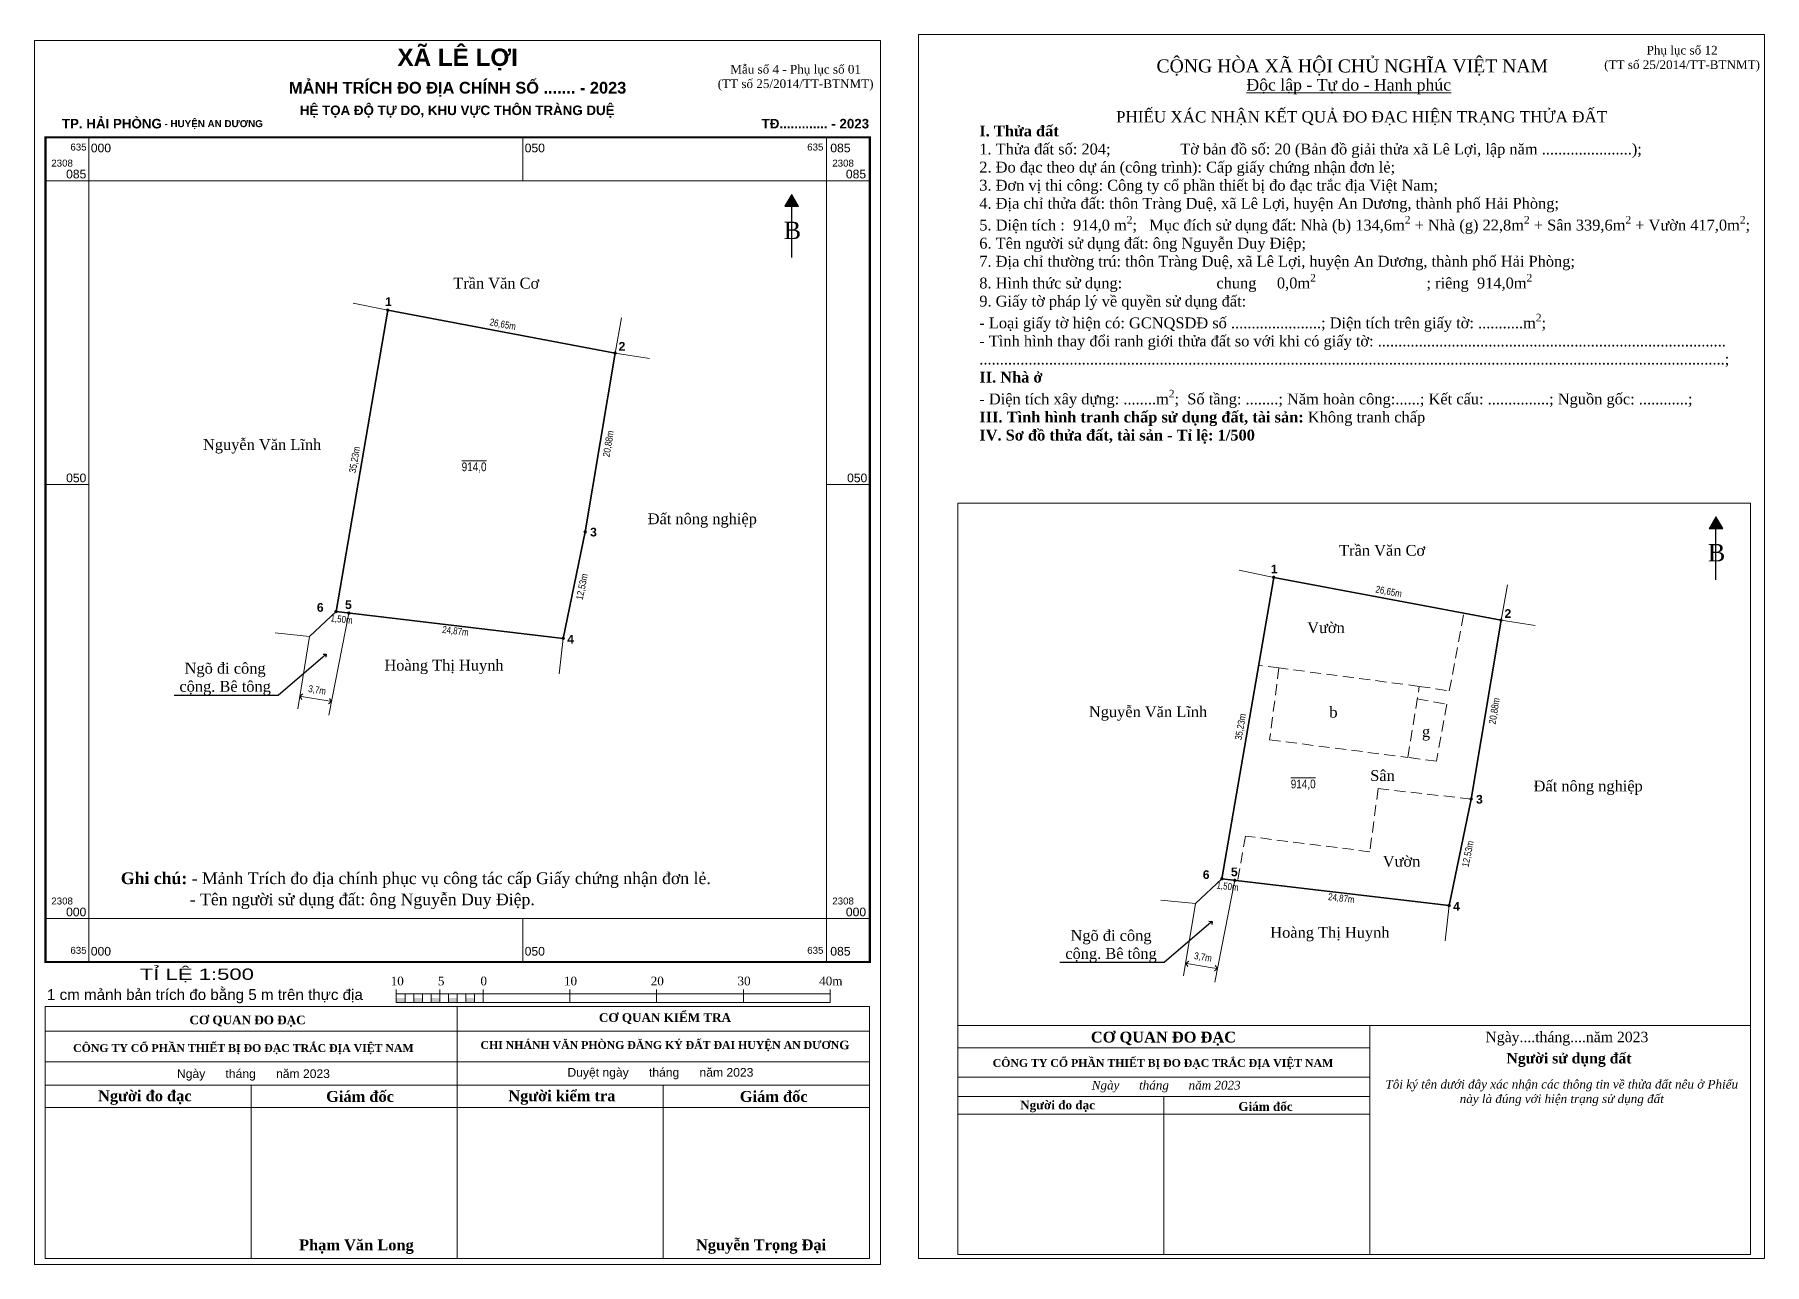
# Model space of a CAD drawing. Header units: metres. Extents: x -95 to 475, y 386 to 679.
# Drawn here: x 69.7 to 269.1, y 409 to 550.6 of the extents above; entities that cross this region are included whole.
import ezdxf
from ezdxf import colors
from ezdxf.entities.mleader import LeaderData, LeaderLine
from ezdxf.enums import TextEntityAlignment as Align
from ezdxf.math import Vec2, Vec3

# ---------------------------------------------------------------- set-up
doc = ezdxf.new("R2010")
doc.units = ezdxf.units.M
doc.header["$LTSCALE"] = 0.2
doc.header["$PDMODE"] = 3
doc.header["$PDSIZE"] = -3
doc.linetypes.add('HIDDEN', pattern=[9.525, 6.35, -3.175])
for name, color, linetype in [('0 @ 0.5', 7, 'Continuous'), ('Heaven2407', 2, 'Continuous'), ('KHUNG_TRÍCH ĐO', 7, 'Continuous')]:
    doc.layers.add(name, color=color, linetype=linetype)
for name, color, linetype, lineweight in [('NOI', 4, 'Continuous', 5), ('NOI @ 0.5', 4, 'Continuous', 5), ('Nét đứt', 6, 'HIDDEN', 13), ('Thanh', 8, 'Continuous', 9), ('Thêm và ngõ @ 0.5', 3, 'Continuous', 13), ('Đậm', 1, 'Continuous', 35), ('Đỏ', 1, 'HIDDEN', 13)]:
    doc.layers.add(name, color=color, linetype=linetype, lineweight=lineweight)
doc.styles.add('Annotative', font='times.ttf', dxfattribs={"height": 2.5})
doc.styles.add('ARIAL', font='arial.ttf')
doc.styles.add('ARIALB', font='arialbd.ttf')
doc.styles.add('DIM', font='ARIALN.TTF', dxfattribs={"height": 1.6})
doc.styles.add('Free', font='times.ttf')
doc.styles.add('Land House', font='ARIALN.TTF', dxfattribs={"height": 2})
doc.styles.add('Point', font='arialbd.ttf', dxfattribs={"height": 2.5})
doc.styles.add('style1', font='times.ttf', dxfattribs={"height": 0.8})
doc.styles.add('TNRM', font='times.ttf')
doc.styles.add('TNRMB', font='timesbd.ttf')
doc.styles.add('Vntimecc', font='times.ttf')
doc.dimstyles.new('Kích thước cạnh', dxfattribs={"dimtxt": 1.6, "dimasz": 2.5, "dimexe": 1.25, "dimexo": 0.625, "dimtad": 1, "dimzin": 4, "dimtxsty": 'DIM', "dimcen": 2.5, "dimse1": 1, "dimse2": 1, "dimsd1": 1, "dimsd2": 1, "dimadec": 0, "dimazin": 0, "dimtfac": 1, "dimtmove": 0, "dimatfit": 3, "dimfxl": 1, "dimarcsym": 0})
doc.dimstyles.new('Kích thước ngõ', dxfattribs={"dimtxt": 1.6, "dimasz": 1.25, "dimexe": 1.25, "dimexo": 1, "dimgap": 1, "dimtad": 1, "dimtoh": 1, "dimdec": 1, "dimzin": 4, "dimtxsty": 'DIM', "dimblk": 'OPEN90', "dimcen": 0, "dimse1": 1, "dimse2": 1, "dimclrd": 3, "dimclre": 3, "dimclrt": 2, "dimadec": 0, "dimazin": 0, "dimtfac": 1, "dimtdec": 1, "dimtmove": 2, "dimatfit": 3, "dimldrblk": 'OPEN90', "dimfxl": 1, "dimlwd": 13, "dimlwe": 13, "dimarcsym": 1})

# ---------------------------------------------------------------- blocks, each defined once
blk = doc.blocks.new('*D88')
at = {"layer": 'Defpoints', "color": 0, "transparency": 16777216}
for p in [(212.52, 488.11), (212.52, 488.11), (206.55, 453.39)]:
    blk.add_point(p, dxfattribs=at)
at = {"color": 0, "transparency": 16777216, "insert": (208.75, 470.89), "char_height": 0.8, "attachment_point": 5, "rotation": 80.2433, "style": 'DIM'}
blk.add_mtext('35,23m', dxfattribs=at)
blk = doc.blocks.new('*D92')
at = {"layer": 'Defpoints', "color": 0, "transparency": 16777216}
for p in [(238.71, 483.17), (235.27, 462.58), (237.06, 462.28)]:
    blk.add_point(p, dxfattribs=at)
at = {"color": 0, "transparency": 16777216, "insert": (238, 472.71), "char_height": 0.8, "attachment_point": 5, "rotation": 80.5106, "style": 'DIM'}
blk.add_mtext('20,88m', dxfattribs=at)
blk = doc.blocks.new('*D28')
at = {"layer": 'Defpoints', "color": 0, "transparency": 16777216}
for p in [(235.27, 462.58), (232.73, 450.31), (234.46, 449.95)]:
    blk.add_point(p, dxfattribs=at)
at = {"color": 0, "transparency": 16777216, "insert": (234.95, 456.25), "char_height": 0.8, "attachment_point": 5, "rotation": 78.3222, "style": 'DIM'}
blk.add_mtext('12,53m', dxfattribs=at)
blk = doc.blocks.new('_Open90')
at = {"color": 0, "linetype": 'ByBlock', "lineweight": -2}
for p, q in [((0, 0), (-1, 0)), ((-0.5, 0.5), (0, 0)), ((0, 0), (-0.5, -0.5))]:
    blk.add_line(p, q, dxfattribs=at)
blk = doc.blocks.new('*D82')
at = {"color": 3, "linetype": 'Continuous', "lineweight": 13, "transparency": 16777216}
blk.add_line((205.42, 443.14), (202.98, 443.54), dxfattribs=at)
at = {"layer": 'Defpoints', "color": 0, "transparency": 16777216}
for p in [(202.37, 443.64), (202.37, 443.64), (206.04, 443.04)]:
    blk.add_point(p, dxfattribs=at)
at = {"color": 3, "lineweight": 13, "transparency": 16777216, "xscale": 0.625, "yscale": 0.625, "zscale": 0.625}
for p, rotation in [((202.37, 443.64), 170.6546659734983), ((206.04, 443.04), 350.6546659734983)]:
    blk.add_blockref('_Open90', p, dxfattribs=dict(at, rotation=rotation))
at = {"color": 2, "transparency": 16777216, "insert": (204.36, 444.31), "char_height": 0.8, "attachment_point": 5, "rotation": 350.6547, "style": 'DIM'}
blk.add_mtext('3,7m', dxfattribs=at)
blk = doc.blocks.new('Moc')
at = {"layer": 'Đỏ', "lineweight": 13}
h = blk.add_hatch(color=6, dxfattribs=at)
edge = h.paths.add_edge_path()
edge.add_arc((0, 0), 0.25, 0, 360)
blk = doc.blocks.new('*D86')
at = {"layer": 'Defpoints', "color": 0, "transparency": 16777216}
for p in [(208.03, 453.22), (232.56, 448.85), (232.73, 450.31)]:
    blk.add_point(p, dxfattribs=at)
at = {"color": 0, "transparency": 16777216, "insert": (220.3, 451.09), "char_height": 0.8, "attachment_point": 5, "rotation": 353.2818, "style": 'DIM'}
blk.add_mtext('24,87m', dxfattribs=at)
blk = doc.blocks.new('*D87')
at = {"layer": 'Defpoints', "color": 0, "transparency": 16777216}
for p in [(206.55, 453.39), (208.03, 453.22), (207.84, 451.57)]:
    blk.add_point(p, dxfattribs=at)
at = {"color": 0, "transparency": 16777216, "insert": (207.19, 452.45), "char_height": 0.8, "attachment_point": 5, "rotation": 353.2818, "style": 'DIM'}
blk.add_mtext('1,50m', dxfattribs=at)
blk = doc.blocks.new('*D100')
at = {"layer": 'Defpoints', "color": 0, "transparency": 16777216}
for p in [(110.42, 518.89), (110.42, 518.89), (104.45, 484.17)]:
    blk.add_point(p, dxfattribs=at)
at = {"color": 0, "transparency": 16777216, "insert": (106.65, 501.66), "char_height": 0.8, "attachment_point": 5, "rotation": 80.2433, "style": 'DIM'}
blk.add_mtext('35,23m', dxfattribs=at)
blk = doc.blocks.new('*D101')
at = {"layer": 'Defpoints', "color": 0, "transparency": 16777216}
for p in [(136.61, 513.95), (133.17, 493.36), (134.96, 493.06)]:
    blk.add_point(p, dxfattribs=at)
at = {"color": 0, "transparency": 16777216, "insert": (135.9, 503.49), "char_height": 0.8, "attachment_point": 5, "rotation": 80.5106, "style": 'DIM'}
blk.add_mtext('20,88m', dxfattribs=at)
blk = doc.blocks.new('*D102')
at = {"layer": 'Defpoints', "color": 0, "transparency": 16777216}
for p in [(133.17, 493.36), (130.64, 481.08), (132.37, 480.73)]:
    blk.add_point(p, dxfattribs=at)
at = {"color": 0, "transparency": 16777216, "insert": (132.86, 487.02), "char_height": 0.8, "attachment_point": 5, "rotation": 78.3222, "style": 'DIM'}
blk.add_mtext('12,53m', dxfattribs=at)
blk = doc.blocks.new('*D103')
at = {"color": 3, "linetype": 'Continuous', "lineweight": 13, "transparency": 16777216}
blk.add_line((103.32, 473.92), (100.89, 474.32), dxfattribs=at)
at = {"layer": 'Defpoints', "color": 0, "transparency": 16777216}
for p in [(100.27, 474.42), (100.27, 474.42), (103.94, 473.81)]:
    blk.add_point(p, dxfattribs=at)
at = {"color": 3, "lineweight": 13, "transparency": 16777216, "xscale": 0.625, "yscale": 0.625, "zscale": 0.625}
for p, rotation in [((100.27, 474.42), 170.6546659734983), ((103.94, 473.81), 350.6546659734983)]:
    blk.add_blockref('_Open90', p, dxfattribs=dict(at, rotation=rotation))
at = {"color": 2, "transparency": 16777216, "insert": (102.27, 475.08), "char_height": 0.8, "attachment_point": 5, "rotation": 350.6547, "style": 'DIM'}
blk.add_mtext('3,7m', dxfattribs=at)
blk = doc.blocks.new('*D104')
at = {"layer": 'Defpoints', "color": 0, "transparency": 16777216}
for p in [(105.94, 483.99), (130.64, 481.08), (130.46, 479.63)]:
    blk.add_point(p, dxfattribs=at)
at = {"color": 0, "transparency": 16777216, "insert": (118.21, 481.87), "char_height": 0.8, "attachment_point": 5, "rotation": 353.2818, "style": 'DIM'}
blk.add_mtext('24,87m', dxfattribs=at)
blk = doc.blocks.new('*D105')
at = {"layer": 'Defpoints', "color": 0, "transparency": 16777216}
for p in [(104.45, 484.17), (105.94, 483.99), (105.74, 482.35)]:
    blk.add_point(p, dxfattribs=at)
at = {"color": 0, "transparency": 16777216, "insert": (105.09, 483.22), "char_height": 0.8, "attachment_point": 5, "rotation": 353.2818, "style": 'DIM'}
blk.add_mtext('1,50m', dxfattribs=at)
blk = doc.blocks.new('*D132')
at = {"layer": 'Defpoints', "color": 0, "transparency": 16777216}
for p in [(212.52, 488.11), (212.52, 488.11), (238.71, 483.17)]:
    blk.add_point(p, dxfattribs=at)
at = {"color": 0, "transparency": 16777216, "insert": (225.76, 486.42), "char_height": 0.8, "attachment_point": 5, "rotation": 349.3184, "style": 'DIM'}
blk.add_mtext('26,65m', dxfattribs=at)
blk = doc.blocks.new('*D133')
at = {"layer": 'Defpoints', "color": 0, "transparency": 16777216}
for p in [(110.42, 518.89), (110.42, 518.89), (136.61, 513.95)]:
    blk.add_point(p, dxfattribs=at)
at = {"color": 0, "transparency": 16777216, "insert": (123.66, 517.2), "char_height": 0.8, "attachment_point": 5, "rotation": 349.3184, "style": 'DIM'}
blk.add_mtext('26,65m', dxfattribs=at)

msp = doc.modelspace()

# ---------------------------------------------------------------- hatches: boundary and pattern name
at = {"linetype": 'Continuous'}
h = msp.add_hatch(color=256, dxfattribs=at)
h.paths.add_polyline_path([(156.972, 532.213), (156.186, 530.858), (156.972, 530.858)])
h.paths.add_polyline_path([(156.972, 530.858), (157.758, 530.858), (156.972, 532.213)])
h = msp.add_hatch(color=256, dxfattribs=at)
h.paths.add_polyline_path([(263.475, 495.082), (262.689, 493.727), (263.475, 493.727)])
h.paths.add_polyline_path([(263.475, 493.727), (264.261, 493.727), (263.475, 495.082)])
at = {"linetype": 'Continuous', "lineweight": 13}
h = msp.add_hatch(color=256, dxfattribs=at)
h.paths.add_polyline_path([(112.403, 439.65), (111.403, 439.65), (111.403, 439.15), (112.403, 439.15)])
h.paths.add_polyline_path([(114.403, 439.65), (113.403, 439.65), (113.403, 439.15), (114.403, 439.15)])
h.paths.add_polyline_path([(116.403, 439.65), (115.403, 439.65), (115.403, 439.15), (116.403, 439.15)])
h.paths.add_polyline_path([(118.403, 439.65), (117.403, 439.65), (117.403, 439.15), (118.403, 439.15)])
h.paths.add_polyline_path([(120.403, 439.65), (119.403, 439.65), (119.403, 439.15), (120.403, 439.15)])

# ---------------------------------------------------------------- linework, layer by layer
at = {"color": 7, "lineweight": 13}
for p, q in [((75.966, 533.808), (75.966, 538.808)), ((125.966, 533.808), (125.966, 538.808)), ((160.966, 533.808), (160.966, 538.808)), ((75.966, 533.808), (70.966, 533.808)), ((165.966, 533.808), (160.966, 533.808)), ((75.966, 498.808), (70.966, 498.808)), ((165.966, 498.808), (160.966, 498.808)), ((75.966, 448.808), (70.966, 448.808)), ((75.966, 443.808), (75.966, 448.808)), ((125.966, 443.808), (125.966, 448.808)), ((160.966, 443.808), (160.966, 448.808)), ((165.966, 448.808), (160.966, 448.808))]:
    msp.add_line(p, q, dxfattribs=at)
at = {"color": 7, "linetype": 'ByBlock', "lineweight": 13}
for p, q in [((156.972, 532.213), (156.186, 530.858)), ((156.972, 532.213), (157.758, 530.858)), ((263.475, 495.082), (262.689, 493.727)), ((263.475, 495.082), (264.261, 493.727))]:
    msp.add_line(p, q, dxfattribs=at)
at = {"linetype": 'Continuous'}
for p, q in [((156.186, 530.858), (157.758, 530.858)), ((136.614, 513.952), (136.614, 513.952)), ((105.964, 492.971), (105.964, 492.971)), ((262.689, 493.727), (264.261, 493.727)), ((238.708, 483.175), (238.708, 483.175)), ((232.459, 473.499), (232.459, 473.499)), ((208.059, 462.194), (208.059, 462.194))]:
    msp.add_line(p, q, dxfattribs=at)
at = {"color": 7, "linetype": 'ByBlock', "lineweight": 30}
for p, q in [((156.972, 524.967), (156.972, 532.213)), ((263.475, 487.836), (263.475, 495.082))]:
    msp.add_line(p, q, dxfattribs=at)
at = {"linetype": 'Continuous', "lineweight": 13}
for p, q in [((160.966, 448.808), (160.966, 443.808)), ((160.966, 448.808), (160.966, 443.808)), ((160.966, 448.808), (165.966, 448.808)), ((111.403, 439.15), (111.403, 440.65)), ((116.403, 439.15), (116.403, 440.65)), ((121.403, 439.15), (121.403, 440.65)), ((131.403, 439.15), (131.403, 440.65)), ((141.403, 439.15), (141.403, 440.65)), ((151.403, 439.15), (151.403, 440.65)), ((161.403, 439.15), (161.403, 440.65)), ((111.403, 440.15), (161.403, 440.15)), ((111.403, 439.15), (161.403, 439.15)), ((112.403, 439.15), (112.403, 440.15)), ((113.403, 439.15), (113.403, 440.15)), ((114.403, 439.15), (114.403, 440.15)), ((115.403, 439.15), (115.403, 440.15)), ((116.403, 439.15), (116.403, 440.15)), ((117.403, 439.15), (117.403, 440.15)), ((118.403, 439.15), (118.403, 440.15)), ((119.403, 439.15), (119.403, 440.15)), ((120.403, 439.15), (120.403, 440.15)), ((121.403, 439.15), (121.403, 440.15))]:
    msp.add_line(p, q, dxfattribs=at)
at = {"color": 0, "linetype": 'Continuous', "lineweight": 5}
for p, q in [((70.919, 438.67), (165.919, 438.67)), ((70.919, 438.67), (70.919, 409.632)), ((118.419, 438.67), (118.419, 409.632)), ((165.919, 438.67), (165.919, 409.632)), ((70.919, 432.286), (165.919, 432.286)), ((70.919, 429.617), (165.919, 429.617)), ((94.669, 429.617), (94.669, 409.632)), ((142.169, 429.617), (142.169, 409.632)), ((70.919, 427.042), (165.919, 427.042))]:
    msp.add_line(p, q, dxfattribs=at)
at = {"linetype": 'Continuous', "lineweight": 9}
for p, q in [((118.419, 435.83), (70.919, 435.83)), ((118.419, 435.83), (165.919, 435.83)), ((267.469, 436.48), (267.469, 410.127)), ((223.605, 433.91), (176.105, 433.91)), ((70.919, 409.632), (165.919, 409.632)), ((176.105, 410.127), (267.469, 410.127))]:
    msp.add_line(p, q, dxfattribs=at)
at = {"color": 7, "lineweight": 13, "const_width": 0.25}
msp.add_lwpolyline([(70.966, 443.808), (165.966, 443.808), (165.966, 538.808), (70.966, 538.808)], close=True, dxfattribs=at)
at = {"color": 7, "lineweight": 13}
for points in [[(75.966, 448.808), (160.966, 448.808), (160.966, 533.808), (75.966, 533.808)], [(176.105, 496.677), (267.469, 496.677), (267.469, 436.48), (176.105, 436.48)]]:
    msp.add_lwpolyline(points, close=True, dxfattribs=at)
at = {"layer": 'Defpoints', "linetype": 'Continuous', "lineweight": 13}
for points in [[(171.563, 409.632), (269.063, 409.632), (269.063, 550.632), (171.563, 550.632)], [(69.716, 408.972), (167.216, 408.972), (167.216, 549.972), (69.716, 549.972)]]:
    msp.add_lwpolyline(points, close=True, dxfattribs=at)
at = {"layer": 'KHUNG_TRÍCH ĐO', "color": 0, "linetype": 'Continuous', "lineweight": 5}
for p, q in [((176.105, 436.48), (176.105, 410.127)), ((223.605, 436.48), (223.605, 410.127)), ((176.105, 430.544), (223.605, 430.544)), ((176.105, 428.295), (223.605, 428.295)), ((199.855, 428.295), (199.855, 410.127)), ((176.105, 426.28), (223.605, 426.28))]:
    msp.add_line(p, q, dxfattribs=at)
at = {"layer": 'Nét đứt'}
msp.add_line((213.123, 477.681), (210.772, 477.976), dxfattribs=at)
for points in [[(229.289, 475.549), (232.752, 475.051), (234.433, 483.981)], [(229.059, 474.108), (232.459, 473.499), (231.262, 466.923), (227.979, 467.364)], [(235.266, 462.58), (224.552, 463.776), (223.591, 456.508), (209.261, 458.31), (208.362, 453.178)]]:
    msp.add_lwpolyline(points, dxfattribs=at)
msp.add_lwpolyline([(213.123, 477.681), (212.033, 469.407), (227.979, 467.364), (229.289, 475.549), (229.289, 475.549)], close=True, dxfattribs=at)
at = {"layer": 'Thanh'}
for p, q in [((110.422, 518.892), (106.442, 519.716)), ((136.614, 513.952), (140.567, 513.339)), ((212.516, 488.115), (208.536, 488.939)), ((104.451, 484.169), (101.407, 481.307)), ((238.708, 483.175), (242.661, 482.562)), ((101.407, 481.307), (97.427, 481.706)), ((130.635, 481.085), (130.163, 477.006)), ((206.545, 453.392), (203.501, 450.53)), ((203.501, 450.53), (199.521, 450.929)), ((232.729, 450.308), (232.257, 446.229))]:
    msp.add_line(p, q, dxfattribs=at)
at = {"layer": 'Thanh', "linetype": 'Continuous'}
for p, q in [((103.634, 472.249), (105.938, 483.994)), ((100.036, 472.973), (101.407, 481.307)), ((205.728, 441.472), (208.032, 453.217)), ((202.13, 442.196), (203.501, 450.53))]:
    msp.add_line(p, q, dxfattribs=at)
at = {"layer": 'Thanh'}
for points in [[(136.614, 513.952), (136.614, 513.952), (137.348, 518.01)], [(238.708, 483.175), (238.708, 483.175), (239.443, 487.233)]]:
    msp.add_lwpolyline(points, dxfattribs=at)
at = {"layer": 'Đậm', "linetype": 'Continuous'}
for p, q in [((130.635, 481.085), (130.635, 481.085)), ((232.729, 450.308), (232.729, 450.308))]:
    msp.add_line(p, q, dxfattribs=at)
for points in [[(104.451, 484.169), (130.635, 481.085), (133.172, 493.358), (136.614, 513.952), (110.422, 518.892)], [(206.545, 453.392), (232.729, 450.308), (235.266, 462.58), (238.708, 483.175), (212.516, 488.115)]]:
    msp.add_lwpolyline(points, close=True, dxfattribs=at)

# ---------------------------------------------------------------- block references
at = {"color": 7, "linetype": 'Continuous', "lineweight": 0, "xscale": 0.8000000000000114, "yscale": 0.8000000000000114, "zscale": 0.8000000000000114}
for p in [(110.422, 518.892), (136.614, 513.952), (133.172, 493.358), (212.516, 488.115), (104.451, 484.169), (105.938, 483.994), (238.708, 483.175), (130.635, 481.085), (235.266, 462.58), (206.545, 453.392), (208.032, 453.217), (232.729, 450.308)]:
    msp.add_blockref('Moc', p, dxfattribs=at)

# ---------------------------------------------------------------- texts
at = {"color": 7, "lineweight": 13}
for s, height, style, p in [('CỘNG HÒA XÃ HỘI CHỦ NGHĨA VIỆT NAM', 1.5, 'Free', (199.006, 546.275)), ('%%UĐộc lập - Tự do - Hạnh phúc', 1.35, 'Free', (209.37, 544.177)), ('PHIẾU XÁC NHẬN KẾT QUẢ ĐO ĐẠC HIỆN TRẠNG THỬA ĐẤT', 1.3, 'Free', (194.341, 540.514)), ('B', 2, 'Vntimecc', (156.037, 527.084)), ('B', 2, 'Free', (262.54, 489.953)), ('1 cm mảnh bản trích đo bằng 5 m trên thực địa', 1.25, 'ARIAL', (71.145, 439.426))]:
    msp.add_text(s, height=height, dxfattribs=dict(at, style=style)).set_placement(p)
at = {"color": 7, "linetype": 'Continuous', "lineweight": 13, "style": 'ARIALB'}
for s, height, p in [('TP. HẢI PHÒNG', 1.1, (72.86, 540.376, 0.255)), (' - HUYỆN AN DƯƠNG', 0.81, (84.368, 540.376, 0.255)), ('TĐ............. - 2023', 1.1, (153.506, 540.376, 0.255))]:
    msp.add_text(s, height=height, dxfattribs=at).set_placement(p, align=Align.MIDDLE_LEFT)
at = {"attachment_point": 2, "style": 'ARIALB'}
for s, insert, char_height in [('XÃ LÊ LỢI', (118.466, 549.023), 2), ('MẢNH TRÍCH ĐO ĐỊA CHÍNH SỐ ....... - 2023', (118.466, 545.188), 1.35), ('HỆ TỌA ĐỘ TỰ DO, KHU VỰC THÔN TRÀNG DUỆ', (118.417, 542.464), 1.1)]:
    msp.add_mtext_dynamic_manual_height_columns(s, width=97.03057, gutter_width=2.906, heights=[0], dxfattribs=dict(at, insert=insert, char_height=char_height))
at = {"color": 7, "linetype": 'Continuous', "lineweight": 13}
for s, insert, char_height, attachment_point, style in [('\\A1;Phụ lục số 12\\P(TT số 25/2014/TT-BTNMT)', (259.578, 547.842), 1, 5, 'Free'), ('\\A1;Mẫu số 4 - Phụ lục số 01\\P(TT số 25/2014/TT-BTNMT)', (157.419, 545.646), 1, 5, 'style1'), ('\\A1;{\\f.VnArial|b0|i0|c0|p34;635}', (74.775, 537.676), 0.8, 5, 'style1'), ('\\A1;{\\f.VnArial|b0|i0|c0|p34;000}', (77.361, 537.568), 1, 5, 'style1'), ('\\A1;{\\f.VnArial|b0|i0|c0|p34;050}', (127.361, 537.568), 1, 5, 'style1'), ('\\A1;{\\f.VnArial|b0|i0|c0|p34;635}', (159.687, 537.676), 0.8, 5, 'style1'), ('\\A1;{\\f.VnArial|b0|i0|c0|p34;085}', (162.58, 537.568), 1, 5, 'style1'), ('\\A1;{\\f.VnArial|b0|i0|c0|p34;2308}', (72.888, 535.825), 0.8, 5, 'style1'), ('\\A1;{\\f.VnArial|b0|i0|c0|p34;085}', (74.511, 534.562), 1, 5, 'style1'), ('\\A1;{\\f.VnArial|b0|i0|c0|p34;2308}', (162.888, 535.825), 0.8, 5, 'style1'), ('\\A1;{\\f.VnArial|b0|i0|c0|p34;085}', (164.377, 534.562), 1, 5, 'style1'), ('\\A1;{\\f.VnArial|b0|i0|c0|p34;050}', (74.511, 499.562), 1, 5, 'style1'), ('\\A1;{\\f.VnArial|b0|i0|c0|p34;050}', (164.511, 499.562), 1, 5, 'style1'), ('\\A1;{\\fTimes New Roman|b1|i0|c0|p18;Ghi chú:} - Mảnh Trích đo địa chính phục vụ công tác cấp Giấy chứng nhận đơn lẻ.', (79.656, 454.129), 1.35, 1, 'style1'), ('\\A1;{\\f.VnArial|b0|i0|c0|p34;2308}', (72.888, 450.825), 0.8, 5, 'style1'), ('\\A1;- Tên người sử dụng đất: ông Nguyễn Duy Điệp.', (87.597, 451.692), 1.35, 1, 'style1'), ('\\A1;{\\f.VnArial|b0|i0|c0|p34;2308}', (162.888, 450.825), 0.8, 5, 'style1'), ('\\A1;{\\f.VnArial|b0|i0|c0|p34;000}', (74.511, 449.562), 1, 5, 'style1'), ('\\A1;{\\f.VnArial|b0|i0|c0|p34;000}', (164.377, 449.562), 1, 5, 'style1'), ('\\A1;{\\f.VnArial|b0|i0|c0|p34;635}', (74.775, 445.144), 0.8, 5, 'style1'), ('\\A1;{\\f.VnArial|b0|i0|c0|p34;000}', (77.361, 445.035), 1, 5, 'style1'), ('\\A1;{\\f.VnArial|b0|i0|c0|p34;050}', (127.361, 445.035), 1, 5, 'style1'), ('\\A1;{\\f.VnArial|b0|i0|c0|p34;635}', (159.687, 445.144), 0.8, 5, 'style1'), ('\\A1;{\\f.VnArial|b0|i0|c0|p34;085}', (162.58, 445.035), 1, 5, 'style1')]:
    msp.add_mtext(s, dxfattribs=dict(at, insert=insert, char_height=char_height, attachment_point=attachment_point, style=style))
at = {"color": 7, "linetype": 'Continuous', "lineweight": 13, "insert": (178.586, 540.162), "char_height": 1.25, "width": 89.12025, "attachment_point": 1, "style": 'Free'}
msp.add_mtext('\\A1;{\\fTimes New Roman|b1|i0|c0|p18;I. Thửa đất\\P}1. Thửa đất số: 204;                 Tờ bản đồ số: 20 (Bản đồ giải thửa xã Lê Lợi, lập năm ......................);    \\P2. Đo đạc theo dự án (công trình): Cấp giấy chứng nhận đơn lẻ;     \\P3. Đơn vị thi công: Công ty cổ phần thiết bị đo đạc trắc địa Việt Nam;   \\P4. Địa chỉ thửa đất: thôn Tràng Duệ, xã Lê Lợi, huyện An Dương, thành phố Hải Phòng;  \\P5. Diện tích :  914,0 m{\\H0.7x;\\S2^ ;};   Mục đích sử dụng đất: Nhà (b) 134,6m{\\H0.7x;\\S2^ ;} + Nhà (g) 22,8m{\\H0.7x;\\S2^ ;} + Sân 339,6m{\\H0.7x;\\S2^ ;} + Vườn 417,0m{\\H0.7x;\\S2^ ;}; \\P6. Tên người sử dụng đất: {\\C256;ông Nguyễn Duy Điệp};\\P7. Địa chỉ thường trú: thôn Tràng Duệ, xã Lê Lợi, huyện An Dương, thành phố Hải Phòng;  \\P8. Hình thức sử dụng:                       chung     0,0m{\\H0.7x;\\S2^ ;}                           ; riêng  914,0m{\\H0.7x;\\S2^ ;}   \\P9. Giấy tờ pháp lý về quyền sử dụng đất:   \\P- Loại giấy tờ hiện có: GCNQSDĐ số ......................; Diện tích trên giấy tờ: ...........m{\\H0.7x;\\S2^ ;};\\P- Tình hình thay đổi ranh giới thửa đất so với khi có giấy tờ: .....................................................................................\\P......................................................................................................................................................................................;\\P{\\fTimes New Roman|b1|i0|c0|p18;II. Nhà ở\\P}- Diện tích xây dựng: ........m{\\H0.7x;\\S2^ ;}; {\\H1.0003x; Số tầng: ........; Năm hoàn công:......; Kết cấu: ...............; Nguồn gốc: ............;} \\P{\\fTimes New Roman|b1|i0|c0|p18;III. Tình hình tranh chấp sử dụng đất, tài sản:} Không tranh chấp\\P{\\fTimes New Roman|b1|i0|c0|p18;IV. Sơ đồ thửa đất, tài sản - Tỉ lệ: 1/500}', dxfattribs=at)
at = {"color": 7, "lineweight": 13}
for s, insert, char_height, width, attachment_point, style in [('{\\fArial|b0|i0|c0|p34;\\W1.4;TỈ LỆ 1:\\fArial|b0|i0|c163|p34;5\\fArial|b0|i0|c0|p34;00}', (88.418, 443.048), 1.3, 20.02389, 2, 'ARIALB'), ('{\\fTimes New Roman|b0|i0|c163|p18;1}0', (111.509, 441.609), 1, 4.38686, 5, 'style1'), ('{\\fTimes New Roman|b0|i0|c163|p18;5} ', (116.571, 441.609), 1, 4.38686, 5, 'style1'), ('0 ', (121.476, 441.609), 1, 4.38686, 5, 'style1'), ('10 ', (131.476, 441.609), 1, 4.38686, 5, 'style1'), ('20 ', (141.476, 441.609), 1, 4.38686, 5, 'style1'), ('30 ', (151.476, 441.609), 1, 4.38686, 5, 'style1'), ('40m ', (161.476, 441.609), 1, 4.38686, 5, 'style1')]:
    msp.add_mtext(s, dxfattribs=dict(at, insert=insert, char_height=char_height, width=width, attachment_point=attachment_point, style=style))
at = {"color": 0, "linetype": 'Continuous', "lineweight": 5, "attachment_point": 5}
for s, insert, char_height, style in [('\\A1;CƠ QUAN ĐO ĐẠC', (94.257, 436.98), 1, 'TNRMB'), ('\\A1;CƠ QUAN KIỂM TRA', (142.363, 437.28), 1, 'TNRMB'), ('\\A1;{\\H0.9x;CHI NHÁNH VĂN PHÒNG ĐĂNG KÝ ĐẤT ĐAI HUYỆN AN DƯƠN}G', (142.363, 434.108), 1, 'TNRMB'), ('\\A1;Ngày      tháng      năm 2023', (94.937, 430.79), 1, 'ARIAL'), ('\\A1;Duyệt ngày      tháng      năm 2023', (141.837, 430.943), 1, 'ARIAL'), ('\\A1;{\\fTimes New Roman|b1|i0|c0|p18;Người đo đạc}', (82.42, 428.184), 1.25, 'TNRMB'), ('\\A1;{\\fTimes New Roman|b1|i0|c0|p18;Giám đốc}', (107.221, 428.311), 1.25, 'TNRMB'), ('\\A1;{\\fTimes New Roman|b1|i0|c0|p18;Người kiểm tra}', (130.482, 428.188), 1.25, 'TNRMB'), ('\\A1;{\\fTimes New Roman|b1|i0|c0|p18;Giám đốc}', (154.894, 428.311), 1.25, 'TNRMB'), ('\\A1;Phạm Văn Long', (106.801, 411.005), 1.25, 'TNRMB'), ('\\A1;{\\fTimes New Roman|b1|i0|c0|p18;Nguyễn Trọng Đại}', (153.435, 411.02), 1.25, 'TNRMB')]:
    msp.add_mtext(s, dxfattribs=dict(at, insert=insert, char_height=char_height, style=style))
at = {"layer": '0 @ 0.5', "char_height": 1.25, "attachment_point": 1, "style": 'Annotative'}
for s, width, heights, insert in [('Vườn', 10.5871, [0], (216.372, 482.943)), ('b', 1.38868, [0.383], (218.932, 473.209)), ('g', 1.38868, [0.383], (229.601, 470.971)), ('Sân', 10.5871, [0], (223.636, 465.909)), ('Vườn', 10.5871, [0], (225.083, 456.033))]:
    msp.add_mtext_dynamic_manual_height_columns(s, width=width, gutter_width=6.25, heights=heights, dxfattribs=dict(at, insert=insert))
at = {"layer": 'Heaven2407', "style": 'Point'}
for s, p in [('1', (110.099, 519.357)), ('2', (137.018, 514.224)), ('3', (133.738, 492.826)), ('1', (212.193, 488.58)), ('6', (102.247, 484.149)), ('5', (105.493, 484.464)), ('2', (239.113, 483.447)), ('4', (131.101, 480.491)), ('3', (235.832, 462.049)), ('5', (207.587, 453.687)), ('6', (204.341, 453.372)), ('4', (233.195, 449.714))]:
    msp.add_text(s, height=1, dxfattribs=at).set_placement(p)
at = {"layer": 'KHUNG_TRÍCH ĐO', "color": 0, "linetype": 'Continuous', "lineweight": 5, "attachment_point": 5}
for s, insert, char_height, style in [('\\A1;CÔNG TY CỔ PHẦN THIẾT BỊ ĐO ĐẠC TRẮC ĐỊA VIỆT NAM', (93.778, 433.761), 0.9, 'TNRMB'), ('\\A1;CƠ QUAN ĐO ĐẠC', (199.806, 434.969), 1.25, 'TNRMB'), ('\\A1;CÔNG TY CỔ PHẦN THIẾT BỊ ĐO ĐẠC TRẮC ĐỊA VIỆT NAM', (199.748, 432.039), 0.9, 'TNRMB'), ('\\A1;{\\fTimes New Roman|b0|i1|c0|p18;Ngày      tháng      năm 2023}', (200.123, 429.451), 1, 'TNRM'), ('\\A1;Người đo đạc', (187.606, 427.165), 1, 'TNRMB'), ('\\A1;{\\fTimes New Roman|b1|i0|c0|p18;Giám đốc}', (211.568, 427.153), 1, 'TNRMB')]:
    msp.add_mtext(s, dxfattribs=dict(at, insert=insert, char_height=char_height, style=style))
at = {"layer": 'NOI', "color": 7, "lineweight": 5, "attachment_point": 5, "style": 'Vntimecc'}
for s, insert, char_height, width in [('\\A1; {\\H0.8751x;Ngày....tháng....năm 2023}', (246.044, 434.97), 1.37132, 22.04753), ('\\A1; {\\fTimes New Roman|b1|i0|c0|p18;\\H0.8751x;Người sử dụng đất}', (246.287, 432.518), 1.37132, 22.04753), ('\\A1;{\\fTimes New Roman|b0|i1|c0|p18;Tôi ký tên dưới đây xác nhận các thông tin về thửa đất nêu ở Phiếu này là đúng với hiện trạng sử dụng đất}', (245.712, 428.726), 1, 41.67332)]:
    msp.add_mtext(s, dxfattribs=dict(at, insert=insert, char_height=char_height, width=width))
at = {"layer": 'NOI @ 0.5', "char_height": 1, "attachment_point": 1, "style": 'Land House'}
for insert in [(118.933, 501.347), (214.48, 464.809)]:
    msp.add_mtext_dynamic_manual_height_columns('{\\O914,0}', width=4.71163, gutter_width=5, heights=[0], dxfattribs=dict(at, insert=insert))
at = {"layer": 'Thêm và ngõ @ 0.5', "char_height": 1.25, "attachment_point": 1, "style": 'Annotative'}
for s, insert in [('Trần Văn Cơ', (117.96, 522.623)), ('Nguyễn Văn Lĩnh', (89.122, 504.036)), ('Đất nông nghiệp', (140.37, 495.486)), ('Trần Văn Cơ', (220.054, 491.846)), ('Hoàng Thị Huynh', (110.028, 478.621)), ('Nguyễn Văn Lĩnh', (191.217, 473.259)), ('Đất nông nghiệp', (242.464, 464.709)), ('Hoàng Thị Huynh', (212.122, 447.844))]:
    msp.add_mtext_dynamic_manual_height_columns(s, width=19.51487, gutter_width=6.25, heights=[0], dxfattribs=dict(at, insert=insert))

# ---------------------------------------------------------------- dimensions: what is measured, and where the dimension line sits
at = {"layer": '0 @ 0.5'}
for p1, p2, distance, dimstyle, override, picture, middle in [((104.451, 484.169), (110.422, 518.892), 0, 'Kích thước cạnh', {"dimscale": 0.5, "dimpost": 'm', "dimtix": 0, "dimtofl": 1, "dimtmove": 0, "dimatfit": 3}, '*D100', (106.654, 501.665)), ((136.614, 513.952), (110.422, 518.892), 0, 'Kích thước cạnh', {"dimscale": 0.5, "dimpost": 'm', "dimtix": 0, "dimtofl": 1, "dimtmove": 0, "dimatfit": 3}, '*D133', (123.665, 517.201)), ((136.614, 513.952), (133.172, 493.358), 1.816, 'Kích thước cạnh', {"dimscale": 0.5, "dimpost": 'm', "dimtix": 0, "dimtofl": 1, "dimtmove": 0, "dimatfit": 3}, '*D101', (135.901, 503.486)), ((133.172, 493.358), (130.635, 481.085), 1.767, 'Kích thước cạnh', {"dimscale": 0.5, "dimpost": 'm', "dimtix": 0, "dimtofl": 1, "dimtmove": 0, "dimatfit": 3}, '*D102', (132.858, 487.024)), ((206.545, 453.392), (212.516, 488.115), 0, 'Kích thước cạnh', {"dimscale": 0.5, "dimpost": 'm', "dimtix": 0, "dimtofl": 1, "dimtmove": 0, "dimatfit": 3}, '*D88', (208.749, 470.888)), ((238.708, 483.175), (212.516, 488.115), 0, 'Kích thước cạnh', {"dimscale": 0.5, "dimpost": 'm', "dimtix": 0, "dimtofl": 1, "dimtmove": 0, "dimatfit": 3}, '*D132', (225.759, 486.424)), ((105.938, 483.994), (130.635, 481.085), -1.468, 'Kích thước cạnh', {"dimscale": 0.5, "dimpost": 'm', "dimtix": 0, "dimtofl": 1, "dimtmove": 0, "dimatfit": 3}, '*D104', (118.208, 481.869)), ((238.708, 483.175), (235.266, 462.58), 1.816, 'Kích thước cạnh', {"dimscale": 0.5, "dimpost": 'm', "dimtix": 0, "dimtofl": 1, "dimtmove": 0, "dimatfit": 3}, '*D92', (237.996, 472.709)), ((103.941, 473.814), (100.273, 474.417), 0, 'Kích thước ngõ', {"dimscale": 0.5, "dimpost": 'm', "dimtix": 0, "dimtofl": 1, "dimtmove": 2, "dimatfit": 3}, '*D103', (102.267, 475.083)), ((235.266, 462.58), (232.729, 450.308), 1.767, 'Kích thước cạnh', {"dimscale": 0.5, "dimpost": 'm', "dimtix": 0, "dimtofl": 1, "dimtmove": 0, "dimatfit": 3}, '*D28', (234.952, 456.247)), ((208.032, 453.217), (232.729, 450.308), -1.468, 'Kích thước cạnh', {"dimscale": 0.5, "dimpost": 'm', "dimtix": 0, "dimtofl": 1, "dimtmove": 0, "dimatfit": 3}, '*D86', (220.302, 451.092)), ((206.035, 443.037), (202.368, 443.64), 0, 'Kích thước ngõ', {"dimscale": 0.5, "dimpost": 'm', "dimtix": 0, "dimtofl": 1, "dimtmove": 2, "dimatfit": 3}, '*D82', (204.361, 444.306))]:
    dim = msp.add_aligned_dim(p1=p1, p2=p2, distance=distance, dimstyle=dimstyle, override=override, dxfattribs=at)
    dim.commit()
    dim.dimension.update_dxf_attribs({"geometry": picture, "text_midpoint": middle})
for base, p1, p2, picture, middle in [((105.744, 482.347), (104.451, 484.169), (105.938, 483.994), '*D105', (105.001, 482.434)), ((207.838, 451.57), (206.545, 453.392), (208.032, 453.217), '*D87', (207.095, 451.657))]:
    dim = msp.add_linear_dim(base=base, p1=p1, p2=p2, angle=353.2818, dimstyle='Kích thước cạnh', override={"dimscale": 0.5, "dimpost": 'm', "dimtix": 0, "dimtofl": 1, "dimtmove": 0, "dimatfit": 3}, dxfattribs=at)
    dim.commit()
    dim.dimension.update_dxf_attribs({"geometry": picture, "text_midpoint": middle, "dimtype": 161})

# ---------------------------------------------------------------- leaders
at = {"layer": 'Thêm và ngõ @ 0.5', "lineweight": 13}
ml = msp.add_multileader_mtext('Standard', dxfattribs=at)
ml.set_content('Ngõ đi công \\Pcộng. Bê tông', color=256, style='Annotative')
ml.set_leader_properties()
ml.set_arrow_properties(name='OPEN90')
ml.build(insert=Vec2(0, 0))
ml.multileader.update_dxf_attribs({"text_left_attachment_type": 5, "text_right_attachment_type": 5, "dogleg_length": 0, "arrow_head_size": 0.5, "scale": 0.5})
ctx = ml.context
ctx.base_point, ctx.scale, ctx.char_height, ctx.arrow_head_size, ctx.landing_gap_size, ctx.plane_origin = Vec3(85.571, 474.508), 0.5, 1.25, 0.5, 1, Vec3(81.163, 469.517)
ctx.left_attachment, ctx.right_attachment, ctx.text_align_type = 5, 5, 1
notes = []
notes.append((ctx, [(1, (1, 1, 0), (97.778, 474.508), (-1, 0), 0, [(0, [(103.309, 479.253)], 0, [])])]))
ctx.mtext.insert, ctx.mtext.alignment, ctx.mtext.flow_direction = Vec3(91.674, 478.271), 2, 5
ml = msp.add_multileader_mtext('Standard', dxfattribs=at)
ml.set_content('Ngõ đi công \\Pcộng. Bê tông', color=256, style='Annotative')
ml.set_leader_properties()
ml.set_arrow_properties(name='OPEN90')
ml.build(insert=Vec2(0, 0))
ml.multileader.update_dxf_attribs({"text_left_attachment_type": 5, "text_right_attachment_type": 5, "dogleg_length": 0, "arrow_head_size": 0.5, "scale": 0.5})
ctx = ml.context
ctx.base_point, ctx.scale, ctx.char_height, ctx.arrow_head_size, ctx.landing_gap_size, ctx.plane_origin = Vec3(187.665, 443.731), 0.5, 1.25, 0.5, 1, Vec3(183.257, 438.74)
ctx.left_attachment, ctx.right_attachment, ctx.text_align_type = 5, 5, 1
notes.append((ctx, [(1, (1, 1, 0), (199.872, 443.731), (-1, 0), 0, [(0, [(205.403, 448.476)], 0, [])])]))
ctx.mtext.insert, ctx.mtext.alignment, ctx.mtext.flow_direction = Vec3(193.768, 447.494), 2, 5
for ctx, leaders in notes:
    for number, flags, end, landing, length, lines in leaders:
        leader = LeaderData()
        leader.index, (leader.has_last_leader_line, leader.has_dogleg_vector, leader.attachment_direction) = number, flags
        leader.last_leader_point, leader.dogleg_vector, leader.dogleg_length = Vec3(end), Vec3(landing), length
        for number, points, colour, breaks in lines:
            line = LeaderLine()
            line.index, line.vertices, line.color, line.breaks = number, Vec3.list(points), colors.encode_raw_color(colour), breaks
            leader.lines.append(line)
        ctx.leaders.append(leader)

doc.saveas('drawing.dxf')
